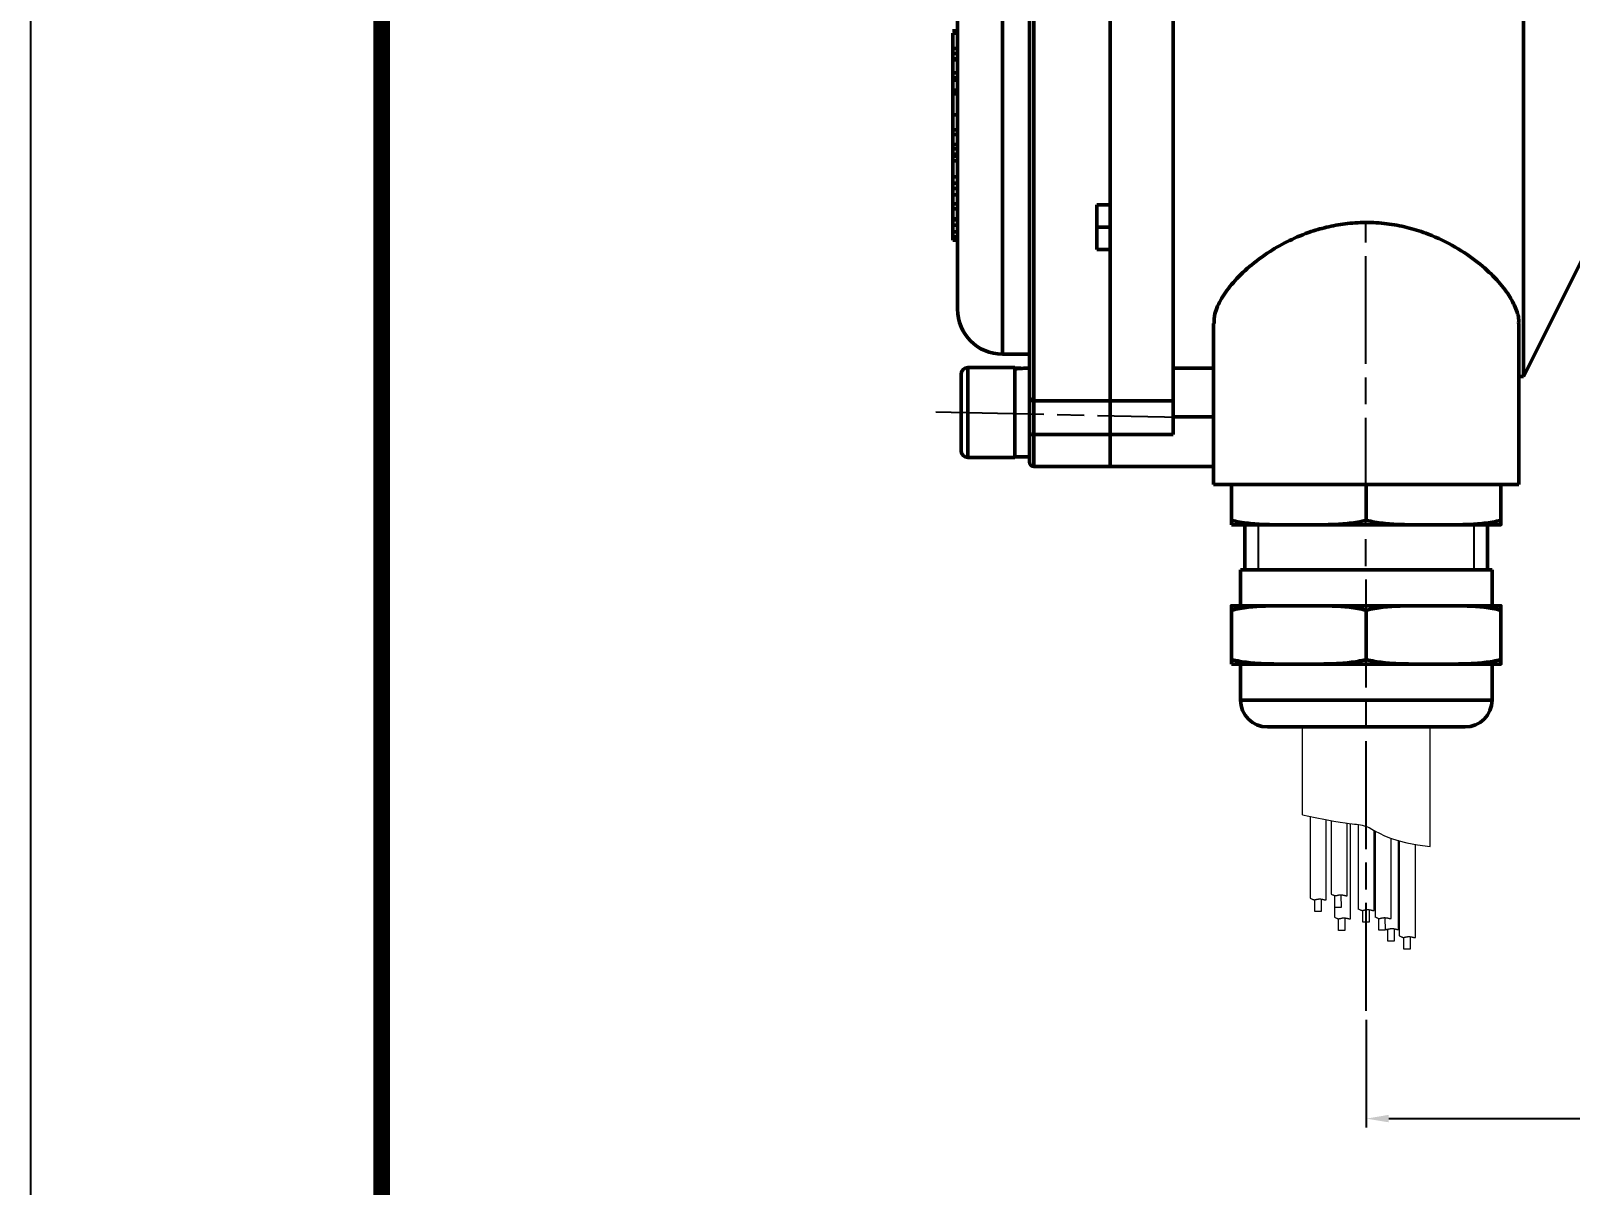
# Model space of a CAD drawing. Header units: millimetres. Extents: x 3338 to 4235, y 1659 to 2315.
# Drawn here: x 3338 to 3509.4, y 1920.4 to 2048.9 of the extents above; entities that cross this region are included whole.
import ezdxf

# ---------------------------------------------------------------- set-up
doc = ezdxf.new("R2010")
doc.units = ezdxf.units.MM
doc.linetypes.add('AM_ISO08W050', pattern=[18, 12, -1.5, 3, -1.5])
doc.linetypes.add('DIVIDE2', pattern=[15.875, 6.35, -3.175, 0, -3.175, 0, -3.175])
for name, color, linetype, lineweight in [('AM_5', 3, 'Continuous', 25), ('AM_7', 4, 'AM_ISO08W050', 25), ('AM_BOR', 7, 'Continuous', 50), ('双点划线', 6, 'DIVIDE2', 13)]:
    doc.layers.add(name, color=color, linetype=linetype, lineweight=lineweight)
doc.styles.add('工程字', font='gbenor.shx', dxfattribs={"width": 0.707, "bigfont": 'hztxt.shx'})
doc.dimstyles.new('AM_GB$0', dxfattribs={"dimtxt": 3.5, "dimasz": 2.5, "dimexe": 1, "dimexo": 1, "dimgap": 0.5, "dimtad": 1, "dimdsep": 46, "dimtxsty": '工程字', "dimcen": 0, "dimclrd": 256, "dimclre": 256, "dimclrt": 2, "dimadec": 0, "dimazin": 2, "dimtp": 0.1, "dimtm": 0.1, "dimtfac": 0.71, "dimtmove": 0, "dimatfit": 3, "dimfxl": 0, "dimlwd": -1, "dimlwe": -1, "dimarcsym": 0})

# ---------------------------------------------------------------- blocks, each defined once
blk = doc.blocks.new('*D1')
at = {"layer": 'AM_5', "transparency": 16777216}
for p, q in [((3605.18, 1953.64), (3605.18, 1926.84)), ((3486.68, 1938.84), (3486.68, 1926.84)), ((3489.18, 1927.84), (3602.68, 1927.84))]:
    blk.add_line(p, q, dxfattribs=at)
for points in [[(3489.18, 1928.26), (3489.18, 1927.43), (3486.68, 1927.84)], [(3602.68, 1928.26), (3602.68, 1927.43), (3605.18, 1927.84)]]:
    blk.add_solid(points, dxfattribs=at)
at = {"layer": 'Defpoints', "color": 0}
for p in [(3605.18, 1954.64), (3486.68, 1939.84), (3605.18, 1927.84)]:
    blk.add_point(p, dxfattribs=at)
at = {"layer": 'AM_5', "color": 2, "transparency": 16777216, "insert": (3545.93, 1930.84), "char_height": 5, "attachment_point": 5, "style": '工程字'}
blk.add_mtext('118.5', dxfattribs=at)

msp = doc.modelspace()

# ---------------------------------------------------------------- linework, layer by layer
msp.add_line((3338.028, 1658.846), (3338.028, 2315.096))
at = {"const_width": 1.875}
msp.add_lwpolyline([(4227.091, 2307.283), (3377.091, 2307.283), (3377.091, 1666.658), (4227.091, 1666.658)], close=True, dxfattribs=at)
at = {"layer": 'AM_5'}
for p, q in [((3474.651, 1993.931), (3474.651, 1988.931)), ((3498.651, 1993.931), (3498.651, 1988.931))]:
    msp.add_line(p, q, dxfattribs=at)
at = {"layer": 'AM_7'}
for p, q in [((3486.68, 1939.843), (3486.633, 2027.585)), ((3438.787, 2006.49), (3467.973, 2005.88))]:
    msp.add_line(p, q, dxfattribs=at)
at = {"layer": 'AM_BOR'}
for p, q in [((3441.18, 2017.931), (3441.18, 2132.931)), ((3504.18, 2010.431), (3504.18, 2073.491)), ((3446.18, 2070.431), (3446.18, 2012.931)), ((3449.18, 2008.221), (3449.18, 2065.096)), ((3449.68, 2065.02), (3449.68, 2007.727)), ((3458.18, 2029.533), (3458.18, 2065.02)), ((3458.18, 2065.02), (3458.18, 2007.727)), ((3465.18, 2065.02), (3465.18, 2007.727)), ((3440.617, 2048.909), (3441.18, 2048.909)), ((3440.68, 2048.646), (3441.18, 2048.646)), ((3440.68, 2046.944), (3441.18, 2046.944)), ((3440.68, 2046.944), (3440.68, 2046.402)), ((3440.68, 2046.402), (3441.18, 2046.402)), ((3440.68, 2046.402), (3440.68, 2045.8)), ((3440.68, 2045.8), (3441.18, 2045.8)), ((3440.68, 2045.8), (3440.68, 2045.68)), ((3440.68, 2045.68), (3441.18, 2045.68)), ((3440.68, 2045.68), (3440.68, 2044.243)), ((3440.68, 2044.243), (3441.18, 2044.243)), ((3440.68, 2044.243), (3440.68, 2043.665)), ((3440.68, 2043.665), (3441.18, 2043.665)), ((3440.68, 2043.665), (3440.68, 2043.412)), ((3440.68, 2043.412), (3441.18, 2043.412)), ((3440.68, 2043.412), (3440.68, 2042.309)), ((3440.68, 2041.567), (3440.617, 2041.567)), ((3440.68, 2042.309), (3441.18, 2042.309)), ((3440.68, 2042.309), (3440.68, 2041.887)), ((3440.68, 2041.887), (3441.18, 2041.887)), ((3440.68, 2041.887), (3440.68, 2039.567)), ((3440.68, 2039.567), (3441.18, 2039.567)), ((3440.68, 2039.567), (3440.68, 2037.887)), ((3440.68, 2037.887), (3441.18, 2037.887)), ((3440.68, 2037.887), (3440.68, 2037.38)), ((3440.617, 2036.464), (3440.68, 2036.464)), ((3440.68, 2037.38), (3441.18, 2037.38)), ((3440.68, 2037.38), (3440.68, 2036.246)), ((3440.68, 2036.246), (3441.18, 2036.246)), ((3440.68, 2036.246), (3440.68, 2035.781)), ((3440.68, 2035.781), (3441.18, 2035.781)), ((3440.68, 2035.781), (3440.68, 2035.199)), ((3440.617, 2034.948), (3440.68, 2034.948)), ((3440.68, 2035.199), (3441.18, 2035.199)), ((3440.68, 2035.199), (3440.68, 2034.95)), ((3440.68, 2034.95), (3441.18, 2034.95)), ((3440.68, 2034.95), (3440.68, 2034.446)), ((3440.68, 2034.446), (3441.18, 2034.446)), ((3440.68, 2034.446), (3440.68, 2032.67)), ((3440.68, 2032.67), (3441.18, 2032.67)), ((3440.68, 2032.67), (3440.68, 2031.952)), ((3440.68, 2031.952), (3441.18, 2031.952)), ((3440.68, 2031.952), (3440.68, 2031.38)), ((3440.68, 2031.38), (3441.18, 2031.38)), ((3440.68, 2031.38), (3440.68, 2030.65)), ((3440.68, 2030.65), (3441.18, 2030.65)), ((3440.68, 2030.65), (3440.68, 2029.658)), ((3440.68, 2029.658), (3441.18, 2029.658)), ((3440.68, 2029.658), (3440.68, 2029.086)), ((3440.68, 2029.086), (3441.18, 2029.086)), ((3440.68, 2029.086), (3440.68, 2027.992)), ((3456.68, 2029.533), (3458.18, 2029.533)), ((3456.68, 2029.533), (3456.68, 2024.583)), ((3440.68, 2027.992), (3441.18, 2027.992)), ((3440.68, 2027.992), (3440.68, 2027.891)), ((3440.68, 2027.891), (3441.18, 2027.891)), ((3440.68, 2027.891), (3440.68, 2027.301)), ((3440.68, 2027.301), (3441.18, 2027.301)), ((3440.68, 2027.301), (3440.68, 2026.549)), ((3440.68, 2026.549), (3441.18, 2026.549)), ((3440.68, 2026.549), (3440.68, 2025.991)), ((3440.68, 2025.991), (3441.18, 2025.991)), ((3440.68, 2025.991), (3440.68, 2025.907)), ((3440.68, 2025.907), (3441.18, 2025.907)), ((3440.68, 2025.907), (3440.68, 2025.633)), ((3440.68, 2025.633), (3441.18, 2025.633)), ((3456.68, 2027.061), (3458.18, 2027.061)), ((3456.68, 2024.583), (3458.18, 2024.583)), ((3458.18, 2007.727), (3458.18, 2024.583)), ((3504.18, 2010.431), (3511.18, 2024.431)), ((3469.68, 2016.328), (3469.68, 1998.431)), ((3503.68, 1998.431), (3503.68, 2016.322)), ((3446.18, 2012.931), (3449.18, 2012.931)), ((3441.58, 2002.181), (3441.58, 2010.681)), ((3447.58, 2011.431), (3442.33, 2011.431)), ((3442.33, 2011.431), (3442.33, 2001.431)), ((3447.58, 2011.431), (3447.58, 2001.431)), ((3465.18, 2011.36), (3469.68, 2011.36)), ((3503.68, 2010.431), (3504.18, 2010.431)), ((3449.18, 2004.175), (3449.18, 2008.221)), ((3449.68, 2007.727), (3458.18, 2007.727)), ((3449.68, 2007.727), (3449.68, 2003.97)), ((3458.18, 2003.97), (3458.18, 2007.727)), ((3458.18, 2007.727), (3465.18, 2007.727)), ((3465.18, 2007.727), (3465.18, 2003.97)), ((3469.68, 2005.939), (3465.18, 2005.939)), ((3449.18, 2000.931), (3449.18, 2004.175)), ((3449.68, 2003.97), (3458.18, 2003.97)), ((3449.68, 2003.97), (3449.68, 2000.431)), ((3458.18, 2000.431), (3458.18, 2003.97)), ((3465.18, 2003.97), (3458.18, 2003.97)), ((3447.58, 2001.491), (3449.18, 2001.491)), ((3442.33, 2001.431), (3447.58, 2001.431)), ((3449.68, 2000.431), (3458.18, 2000.431)), ((3458.18, 2000.431), (3469.68, 2000.431)), ((3469.68, 1998.431), (3486.68, 1998.431)), ((3486.68, 1998.431), (3471.68, 1998.431)), ((3471.68, 1994.444), (3471.68, 1998.431)), ((3486.68, 1998.431), (3503.68, 1998.431)), ((3486.68, 1994.444), (3486.68, 1998.431)), ((3501.68, 1998.431), (3486.68, 1998.431)), ((3501.68, 1994.444), (3501.68, 1998.431)), ((3471.68, 1993.931), (3479.18, 1993.931)), ((3473.18, 1993.931), (3473.18, 1988.931)), ((3479.18, 1993.931), (3494.18, 1993.931)), ((3494.18, 1993.931), (3501.68, 1993.931)), ((3500.18, 1988.931), (3500.18, 1993.931)), ((3472.68, 1988.931), (3472.68, 1984.931)), ((3486.68, 1988.931), (3472.68, 1988.931)), ((3500.68, 1988.931), (3486.68, 1988.931)), ((3500.68, 1984.931), (3500.68, 1988.931)), ((3471.68, 1984.931), (3479.18, 1984.931)), ((3471.68, 1978.944), (3471.68, 1984.419)), ((3479.18, 1984.931), (3494.18, 1984.931)), ((3486.68, 1978.944), (3486.68, 1984.419)), ((3494.18, 1984.931), (3501.68, 1984.931)), ((3501.68, 1978.944), (3501.68, 1984.419)), ((3471.68, 1978.431), (3479.18, 1978.431)), ((3472.68, 1978.431), (3472.68, 1974.431)), ((3479.18, 1978.431), (3494.18, 1978.431)), ((3494.18, 1978.431), (3501.68, 1978.431)), ((3500.68, 1974.431), (3500.68, 1978.431)), ((3472.68, 1974.431), (3486.68, 1974.431)), ((3486.68, 1974.431), (3500.68, 1974.431)), ((3486.68, 1971.431), (3475.68, 1971.431)), ((3497.68, 1971.431), (3486.68, 1971.431))]:
    msp.add_line(p, q, dxfattribs=at)
at = {"layer": 'AM_BOR', "flags": 128}
msp.add_lwpolyline([(3449.18, 2004.175), (3449.19, 2004.135), (3449.218, 2004.096), (3449.264, 2004.061), (3449.326, 2004.03), (3449.402, 2004.004), (3449.489, 2003.985), (3449.582, 2003.974), (3449.68, 2003.97)], dxfattribs=at)
at = {"layer": 'AM_BOR'}
for centre, radius, start, end in [((3446.18, 2017.931), 5, 180, 270), ((3442.33, 2010.681), 0.75, 90, 180), ((3449.677, 2008.224), 0.497, 180.33682, 270.33375), ((3442.33, 2002.181), 0.75, 180, 270), ((3449.68, 2000.931), 0.5, 180, 270), ((3475.68, 1974.431), 3, 180, 270), ((3497.68, 1974.431), 3, 270, 0)]:
    msp.add_arc(centre, radius, start, end, dxfattribs=at)
for centre, start_param, end_param in [((3449.18, 2006.431), 1.5707963, 1.7588997), ((3447.58, 2006.431), 1.4771615, 1.5707963)]:
    msp.add_ellipse(centre, major_axis=(8.556, 0), ratio=0.5773503, start_param=start_param, end_param=end_param, dxfattribs=at)
for points, knots in [([(3440.68, 2048.646), (3440.68, 2048.528), (3440.68, 2048.292), (3440.68, 2047.815), (3440.68, 2047.346), (3440.68, 2047.078), (3440.68, 2046.944)], [0, 0, 0, 0, 0.2803641, 0.5592059, 0.779742, 1, 1, 1, 1]), ([(3503.632, 2016.322), (3503.645, 2016.46), (3503.697, 2017.027), (3503.314, 2018.157), (3502.465, 2019.727), (3501.078, 2021.422), (3499.137, 2023.193), (3496.661, 2024.891), (3494.022, 2026.179), (3491.495, 2026.999), (3489.254, 2027.458), (3486.919, 2027.632), (3484.643, 2027.521), (3482.505, 2027.15), (3480.309, 2026.527), (3478.079, 2025.596), (3475.739, 2024.273), (3473.609, 2022.684), (3471.794, 2020.894), (3470.51, 2019.118), (3469.764, 2017.555), (3469.754, 2016.689), (3469.75, 2016.328)], [0, 0, 0, 0, 0.0175908, 0.0719041, 0.1262384, 0.1869389, 0.2476329, 0.3120253, 0.3762898, 0.4161157, 0.4559049, 0.4959394, 0.535971, 0.5723446, 0.6087432, 0.6580646, 0.7074458, 0.7692569, 0.8311008, 0.893401, 0.9556754, 1, 1, 1, 1]), ([(3471.68, 1994.444), (3472.299, 1994.278), (3472.92, 1994.172), (3474.167, 1994.027), (3474.792, 1993.988), (3476.045, 1993.943), (3476.671, 1993.936), (3477.925, 1993.931), (3478.553, 1993.931), (3479.18, 1993.931)], [0, 0, 0, 0, 0.25, 0.25, 0.5, 0.5, 0.75, 0.75, 1, 1, 1, 1]), ([(3471.68, 1993.931), (3471.68, 1993.931), (3471.68, 1993.931), (3471.68, 1993.936), (3471.68, 1993.943), (3471.68, 1993.988), (3471.68, 1994.027), (3471.68, 1994.136), (3471.68, 1994.181), (3471.68, 1994.294), (3471.68, 1994.362), (3471.68, 1994.444)], [0, 0, 0, 0, 0.25, 0.25, 0.5, 0.5, 0.75, 0.75, 0.875, 0.875, 1, 1, 1, 1]), ([(3479.18, 1993.931), (3479.807, 1993.931), (3480.434, 1993.931), (3481.688, 1993.936), (3482.315, 1993.943), (3483.567, 1993.988), (3484.192, 1994.027), (3485.439, 1994.172), (3486.061, 1994.278), (3486.68, 1994.444)], [0, 0, 0, 0, 0.25, 0.25, 0.5, 0.5, 0.75, 0.75, 1, 1, 1, 1]), ([(3486.68, 1994.444), (3487.299, 1994.278), (3487.92, 1994.172), (3489.167, 1994.027), (3489.792, 1993.988), (3491.045, 1993.943), (3491.671, 1993.936), (3492.925, 1993.931), (3493.553, 1993.931), (3494.18, 1993.931)], [0, 0, 0, 0, 0.25, 0.25, 0.5, 0.5, 0.75, 0.75, 1, 1, 1, 1]), ([(3494.18, 1993.931), (3494.807, 1993.931), (3495.434, 1993.931), (3496.688, 1993.936), (3497.315, 1993.943), (3498.567, 1993.988), (3499.192, 1994.027), (3500.439, 1994.172), (3501.061, 1994.278), (3501.68, 1994.444)], [0, 0, 0, 0, 0.25, 0.25, 0.5, 0.5, 0.75, 0.75, 1, 1, 1, 1]), ([(3501.68, 1994.444), (3501.68, 1994.28), (3501.68, 1994.173), (3501.68, 1994.028), (3501.68, 1993.989), (3501.68, 1993.943), (3501.68, 1993.937), (3501.68, 1993.932), (3501.68, 1993.932), (3501.68, 1993.931), (3501.68, 1993.931), (3501.68, 1993.931), (3501.68, 1993.931), (3501.68, 1993.931)], [0, 0, 0, 0, 0.25, 0.25, 0.5, 0.5, 0.75, 0.75, 0.875, 0.875, 0.9375, 0.9375, 1, 1, 1, 1]), ([(3479.18, 1984.931), (3478.553, 1984.931), (3477.926, 1984.932), (3476.671, 1984.926), (3476.045, 1984.919), (3474.793, 1984.874), (3474.167, 1984.836), (3472.92, 1984.691), (3472.299, 1984.585), (3471.68, 1984.419)], [0, 0, 0, 0, 0.25, 0.25, 0.5, 0.5, 0.75, 0.75, 1, 1, 1, 1]), ([(3471.68, 1984.419), (3471.68, 1984.583), (3471.68, 1984.689), (3471.68, 1984.835), (3471.68, 1984.874), (3471.68, 1984.919), (3471.68, 1984.926), (3471.68, 1984.931), (3471.68, 1984.931), (3471.68, 1984.931), (3471.68, 1984.931), (3471.68, 1984.931), (3471.68, 1984.931), (3471.68, 1984.931)], [0, 0, 0, 0, 0.25, 0.25, 0.5, 0.5, 0.75, 0.75, 0.875, 0.875, 0.9375, 0.9375, 1, 1, 1, 1]), ([(3486.68, 1984.419), (3486.061, 1984.585), (3485.44, 1984.691), (3484.193, 1984.836), (3483.567, 1984.874), (3482.315, 1984.919), (3481.688, 1984.926), (3480.434, 1984.932), (3479.807, 1984.931), (3479.18, 1984.931)], [0, 0, 0, 0, 0.25, 0.25, 0.5, 0.5, 0.75, 0.75, 1, 1, 1, 1]), ([(3494.18, 1984.931), (3493.553, 1984.931), (3492.926, 1984.932), (3491.671, 1984.926), (3491.045, 1984.919), (3489.793, 1984.874), (3489.167, 1984.836), (3487.92, 1984.691), (3487.299, 1984.585), (3486.68, 1984.419)], [0, 0, 0, 0, 0.25, 0.25, 0.5, 0.5, 0.75, 0.75, 1, 1, 1, 1]), ([(3501.68, 1984.419), (3501.061, 1984.585), (3500.44, 1984.691), (3499.193, 1984.836), (3498.567, 1984.874), (3497.315, 1984.919), (3496.688, 1984.926), (3495.434, 1984.932), (3494.807, 1984.931), (3494.18, 1984.931)], [0, 0, 0, 0, 0.25, 0.25, 0.5, 0.5, 0.75, 0.75, 1, 1, 1, 1]), ([(3501.68, 1984.931), (3501.68, 1984.931), (3501.68, 1984.932), (3501.68, 1984.926), (3501.68, 1984.919), (3501.68, 1984.874), (3501.68, 1984.836), (3501.68, 1984.727), (3501.68, 1984.682), (3501.68, 1984.569), (3501.68, 1984.501), (3501.68, 1984.419)], [0, 0, 0, 0, 0.25, 0.25, 0.5, 0.5, 0.75, 0.75, 0.875, 0.875, 1, 1, 1, 1]), ([(3471.68, 1978.944), (3472.299, 1978.778), (3472.92, 1978.672), (3474.167, 1978.527), (3474.792, 1978.488), (3476.045, 1978.443), (3476.671, 1978.436), (3477.925, 1978.431), (3478.553, 1978.431), (3479.18, 1978.431)], [0, 0, 0, 0, 0.25, 0.25, 0.5, 0.5, 0.75, 0.75, 1, 1, 1, 1]), ([(3471.68, 1978.431), (3471.68, 1978.431), (3471.68, 1978.431), (3471.68, 1978.436), (3471.68, 1978.443), (3471.68, 1978.488), (3471.68, 1978.527), (3471.68, 1978.636), (3471.68, 1978.681), (3471.68, 1978.794), (3471.68, 1978.862), (3471.68, 1978.944)], [0, 0, 0, 0, 0.25, 0.25, 0.5, 0.5, 0.75, 0.75, 0.875, 0.875, 1, 1, 1, 1]), ([(3479.18, 1978.431), (3479.807, 1978.431), (3480.434, 1978.431), (3481.688, 1978.436), (3482.315, 1978.443), (3483.567, 1978.488), (3484.192, 1978.527), (3485.439, 1978.672), (3486.061, 1978.778), (3486.68, 1978.944)], [0, 0, 0, 0, 0.25, 0.25, 0.5, 0.5, 0.75, 0.75, 1, 1, 1, 1]), ([(3486.68, 1978.944), (3487.299, 1978.778), (3487.92, 1978.672), (3489.167, 1978.527), (3489.792, 1978.488), (3491.045, 1978.443), (3491.671, 1978.436), (3492.925, 1978.431), (3493.553, 1978.431), (3494.18, 1978.431)], [0, 0, 0, 0, 0.25, 0.25, 0.5, 0.5, 0.75, 0.75, 1, 1, 1, 1]), ([(3494.18, 1978.431), (3494.807, 1978.431), (3495.434, 1978.431), (3496.688, 1978.436), (3497.315, 1978.443), (3498.567, 1978.488), (3499.192, 1978.527), (3500.439, 1978.672), (3501.061, 1978.778), (3501.68, 1978.944)], [0, 0, 0, 0, 0.25, 0.25, 0.5, 0.5, 0.75, 0.75, 1, 1, 1, 1]), ([(3501.68, 1978.944), (3501.68, 1978.78), (3501.68, 1978.673), (3501.68, 1978.528), (3501.68, 1978.489), (3501.68, 1978.443), (3501.68, 1978.437), (3501.68, 1978.432), (3501.68, 1978.432), (3501.68, 1978.431), (3501.68, 1978.431), (3501.68, 1978.431), (3501.68, 1978.431), (3501.68, 1978.431)], [0, 0, 0, 0, 0.25, 0.25, 0.5, 0.5, 0.75, 0.75, 0.875, 0.875, 0.9375, 0.9375, 1, 1, 1, 1])]:
    msp.add_open_spline(points, degree=3, knots=knots, dxfattribs=at)
at = {"layer": '双点划线', "linetype": 'DIVIDE2', "ltscale": 4}
for p, q in [((3479.58, 1961.638), (3479.58, 1971.431)), ((3493.78, 1958.121), (3493.78, 1971.431)), ((3480.44, 1961.468), (3480.44, 1952.364)), ((3482.232, 1952.201), (3482.232, 1961.092)), ((3482.775, 1961.021), (3482.775, 1952.821)), ((3484.525, 1960.726), (3484.525, 1952.645)), ((3484.936, 1950.091), (3484.936, 1960.671)), ((3485.784, 1960.585), (3485.784, 1951.132)), ((3487.576, 1951.018), (3487.576, 1959.908)), ((3487.657, 1959.863), (3487.657, 1950.236)), ((3489.45, 1950.121), (3489.45, 1959.011)), ((3490.28, 1948.907), (3490.28, 1958.815)), ((3490.361, 1958.741), (3490.361, 1948.173)), ((3492.154, 1948.01), (3492.154, 1958.345)), ((3483.144, 1952.669), (3483.144, 1950.254))]:
    msp.add_line(p, q, dxfattribs=at)
at = {"layer": '双点划线'}
for p, q in [((3480.967, 1950.897), (3480.967, 1952.206)), ((3481.666, 1952.28), (3481.68, 1950.897)), ((3483.171, 1951.336), (3483.171, 1952.645)), ((3483.87, 1952.718), (3483.884, 1951.336)), ((3481.68, 1950.897), (3480.967, 1950.897)), ((3483.884, 1951.336), (3483.171, 1951.336)), ((3483.602, 1948.779), (3483.602, 1950.088)), ((3484.302, 1950.162), (3484.315, 1948.779)), ((3486.293, 1949.712), (3486.293, 1951.021)), ((3486.992, 1951.094), (3487.006, 1949.712)), ((3488.068, 1948.802), (3488.068, 1950.11)), ((3488.768, 1950.184), (3488.781, 1948.802)), ((3484.315, 1948.779), (3483.602, 1948.779)), ((3487.006, 1949.712), (3486.293, 1949.712)), ((3488.781, 1948.802), (3488.068, 1948.802)), ((3489.09, 1947.607), (3489.09, 1948.916)), ((3489.789, 1948.989), (3489.803, 1947.607)), ((3489.803, 1947.607), (3489.09, 1947.607)), ((3490.87, 1946.705), (3490.87, 1948.013)), ((3491.583, 1946.705), (3490.87, 1946.705)), ((3491.57, 1948.087), (3491.583, 1946.705))]:
    msp.add_line(p, q, dxfattribs=at)
at = {"layer": '双点划线', "linetype": 'DIVIDE2'}
msp.add_lwpolyline([(3479.58, 1961.638), (3481.002, 1961.357), (3482.156, 1961.136), (3483.076, 1960.966), (3483.796, 1960.84), (3484.352, 1960.751), (3484.777, 1960.69), (3485.105, 1960.651), (3485.371, 1960.624), (3485.605, 1960.603), (3485.821, 1960.582), (3486.029, 1960.552), (3486.24, 1960.509), (3486.464, 1960.444), (3486.71, 1960.352), (3486.989, 1960.225), (3487.311, 1960.058), (3487.688, 1959.846), (3488.142, 1959.6), (3488.696, 1959.332), (3489.373, 1959.055), (3490.197, 1958.783), (3491.19, 1958.528), (3492.377, 1958.303), (3493.78, 1958.121)], dxfattribs=at)
at = {"layer": '双点划线', "linetype": 'DIVIDE2', "ltscale": 4}
for points in [[(3480.44, 1952.364), (3480.527, 1952.332), (3480.598, 1952.303), (3480.657, 1952.278), (3480.705, 1952.256), (3480.744, 1952.238), (3480.778, 1952.223), (3480.808, 1952.212), (3480.838, 1952.204), (3480.869, 1952.201), (3480.901, 1952.2), (3480.933, 1952.202), (3480.967, 1952.206), (3481, 1952.212), (3481.034, 1952.219), (3481.067, 1952.227), (3481.099, 1952.235), (3481.13, 1952.242), (3481.161, 1952.25), (3481.191, 1952.257), (3481.221, 1952.263), (3481.251, 1952.269), (3481.283, 1952.274), (3481.315, 1952.279), (3481.349, 1952.283), (3481.385, 1952.286), (3481.423, 1952.288), (3481.462, 1952.289), (3481.502, 1952.289), (3481.543, 1952.288), (3481.584, 1952.287), (3481.625, 1952.284), (3481.666, 1952.28), (3481.707, 1952.275), (3481.746, 1952.269), (3481.786, 1952.262), (3481.825, 1952.254), (3481.863, 1952.246), (3481.9, 1952.237), (3481.937, 1952.228), (3481.974, 1952.218), (3482.01, 1952.208), (3482.045, 1952.2), (3482.079, 1952.192), (3482.112, 1952.187), (3482.144, 1952.184), (3482.175, 1952.185), (3482.204, 1952.191), (3482.232, 1952.201)], [(3482.775, 1952.821), (3482.862, 1952.789), (3482.934, 1952.76), (3482.992, 1952.735), (3483.04, 1952.713), (3483.08, 1952.695), (3483.113, 1952.68), (3483.144, 1952.669), (3483.174, 1952.661), (3483.204, 1952.657), (3483.236, 1952.657), (3483.269, 1952.659), (3483.302, 1952.663), (3483.336, 1952.669), (3483.369, 1952.676), (3483.402, 1952.683), (3483.435, 1952.691), (3483.466, 1952.699), (3483.496, 1952.706), (3483.526, 1952.713), (3483.556, 1952.72), (3483.587, 1952.726), (3483.618, 1952.731), (3483.651, 1952.736), (3483.685, 1952.74), (3483.721, 1952.743), (3483.759, 1952.745), (3483.798, 1952.746), (3483.838, 1952.746), (3483.878, 1952.745), (3483.92, 1952.743), (3483.961, 1952.74), (3484.002, 1952.737), (3484.042, 1952.731), (3484.082, 1952.725), (3484.121, 1952.718), (3484.16, 1952.711), (3484.198, 1952.702), (3484.236, 1952.694), (3484.273, 1952.684), (3484.309, 1952.675), (3484.345, 1952.665), (3484.38, 1952.656), (3484.415, 1952.649), (3484.448, 1952.643), (3484.48, 1952.641), (3484.511, 1952.642), (3484.54, 1952.647), (3484.567, 1952.658)], [(3483.144, 1950.254), (3483.231, 1950.221), (3483.302, 1950.193), (3483.361, 1950.167), (3483.409, 1950.145), (3483.448, 1950.127), (3483.482, 1950.112), (3483.512, 1950.101), (3483.542, 1950.094), (3483.573, 1950.09), (3483.605, 1950.089), (3483.637, 1950.091), (3483.671, 1950.095), (3483.704, 1950.101), (3483.738, 1950.108), (3483.771, 1950.116), (3483.803, 1950.124), (3483.834, 1950.132), (3483.865, 1950.139), (3483.895, 1950.146), (3483.925, 1950.153), (3483.955, 1950.158), (3483.987, 1950.164), (3484.019, 1950.168), (3484.053, 1950.172), (3484.089, 1950.175), (3484.127, 1950.177), (3484.166, 1950.178), (3484.206, 1950.179), (3484.247, 1950.178), (3484.288, 1950.176), (3484.329, 1950.173), (3484.37, 1950.169), (3484.411, 1950.164), (3484.45, 1950.158), (3484.49, 1950.151), (3484.529, 1950.143), (3484.567, 1950.135), (3484.604, 1950.126), (3484.641, 1950.117), (3484.678, 1950.107), (3484.714, 1950.098), (3484.749, 1950.089), (3484.783, 1950.081), (3484.816, 1950.076), (3484.848, 1950.073), (3484.879, 1950.075), (3484.908, 1950.08), (3484.936, 1950.091)], [(3485.784, 1951.18), (3485.871, 1951.148), (3485.942, 1951.119), (3486.001, 1951.094), (3486.049, 1951.072), (3486.088, 1951.054), (3486.122, 1951.039), (3486.153, 1951.028), (3486.182, 1951.021), (3486.213, 1951.017), (3486.245, 1951.016), (3486.278, 1951.018), (3486.311, 1951.022), (3486.345, 1951.028), (3486.378, 1951.035), (3486.411, 1951.043), (3486.443, 1951.051), (3486.474, 1951.059), (3486.505, 1951.066), (3486.535, 1951.073), (3486.565, 1951.079), (3486.595, 1951.085), (3486.627, 1951.091), (3486.659, 1951.095), (3486.694, 1951.099), (3486.73, 1951.102), (3486.767, 1951.104), (3486.806, 1951.105), (3486.846, 1951.105), (3486.887, 1951.105), (3486.928, 1951.103), (3486.969, 1951.1), (3487.01, 1951.096), (3487.051, 1951.091), (3487.091, 1951.085), (3487.13, 1951.078), (3487.169, 1951.07), (3487.207, 1951.062), (3487.244, 1951.053), (3487.282, 1951.044), (3487.318, 1951.034), (3487.354, 1951.025), (3487.389, 1951.016), (3487.423, 1951.008), (3487.457, 1951.003), (3487.489, 1951), (3487.519, 1951.001), (3487.549, 1951.007), (3487.576, 1951.018)], [(3487.657, 1950.284), (3487.744, 1950.252), (3487.816, 1950.223), (3487.874, 1950.198), (3487.922, 1950.176), (3487.962, 1950.157), (3487.996, 1950.143), (3488.026, 1950.132), (3488.056, 1950.124), (3488.086, 1950.12), (3488.118, 1950.119), (3488.151, 1950.121), (3488.184, 1950.126), (3488.218, 1950.131), (3488.251, 1950.138), (3488.284, 1950.146), (3488.317, 1950.154), (3488.348, 1950.162), (3488.378, 1950.169), (3488.408, 1950.176), (3488.438, 1950.183), (3488.469, 1950.189), (3488.5, 1950.194), (3488.533, 1950.199), (3488.567, 1950.202), (3488.603, 1950.205), (3488.641, 1950.207), (3488.68, 1950.209), (3488.72, 1950.209), (3488.76, 1950.208), (3488.802, 1950.206), (3488.843, 1950.203), (3488.884, 1950.199), (3488.924, 1950.194), (3488.964, 1950.188), (3489.003, 1950.181), (3489.042, 1950.174), (3489.08, 1950.165), (3489.118, 1950.156), (3489.155, 1950.147), (3489.191, 1950.138), (3489.227, 1950.128), (3489.263, 1950.119), (3489.297, 1950.112), (3489.33, 1950.106), (3489.362, 1950.104), (3489.393, 1950.105), (3489.422, 1950.11), (3489.45, 1950.121)], [(3488.78, 1948.949), (3488.792, 1948.943), (3488.826, 1948.929), (3488.857, 1948.917), (3488.886, 1948.91), (3488.917, 1948.906), (3488.949, 1948.905), (3488.982, 1948.907), (3489.015, 1948.911), (3489.049, 1948.917), (3489.082, 1948.924), (3489.115, 1948.932), (3489.147, 1948.94), (3489.178, 1948.948), (3489.209, 1948.955), (3489.239, 1948.962), (3489.269, 1948.969), (3489.299, 1948.975), (3489.331, 1948.98), (3489.363, 1948.985), (3489.398, 1948.988), (3489.434, 1948.991), (3489.471, 1948.993), (3489.51, 1948.995), (3489.55, 1948.995), (3489.591, 1948.994), (3489.632, 1948.992), (3489.673, 1948.989), (3489.714, 1948.985), (3489.755, 1948.98), (3489.795, 1948.974), (3489.834, 1948.967), (3489.873, 1948.96), (3489.911, 1948.951), (3489.948, 1948.942), (3489.986, 1948.933), (3490.022, 1948.924), (3490.058, 1948.914), (3490.093, 1948.905), (3490.127, 1948.898), (3490.161, 1948.892), (3490.193, 1948.89), (3490.223, 1948.891), (3490.253, 1948.896), (3490.28, 1948.907)], [(3490.361, 1948.173), (3490.448, 1948.141), (3490.52, 1948.112), (3490.578, 1948.087), (3490.626, 1948.065), (3490.666, 1948.047), (3490.7, 1948.032), (3490.73, 1948.021), (3490.76, 1948.013), (3490.79, 1948.01), (3490.822, 1948.009), (3490.855, 1948.011), (3490.888, 1948.015), (3490.922, 1948.021), (3490.955, 1948.028), (3490.988, 1948.036), (3491.021, 1948.044), (3491.052, 1948.051), (3491.082, 1948.059), (3491.112, 1948.066), (3491.142, 1948.072), (3491.173, 1948.078), (3491.204, 1948.083), (3491.237, 1948.088), (3491.271, 1948.092), (3491.307, 1948.095), (3491.345, 1948.097), (3491.384, 1948.098), (3491.424, 1948.098), (3491.464, 1948.097), (3491.506, 1948.096), (3491.547, 1948.093), (3491.588, 1948.089), (3491.628, 1948.084), (3491.668, 1948.078), (3491.707, 1948.071), (3491.746, 1948.063), (3491.784, 1948.055), (3491.822, 1948.046), (3491.859, 1948.037), (3491.895, 1948.027), (3491.931, 1948.017), (3491.967, 1948.009), (3492.001, 1948.001), (3492.034, 1947.996), (3492.066, 1947.993), (3492.097, 1947.994), (3492.126, 1948), (3492.154, 1948.01)]]:
    msp.add_lwpolyline(points, dxfattribs=at)

# ---------------------------------------------------------------- dimensions: what is measured, and where the dimension line sits
at = {"layer": 'AM_5'}
dim = msp.add_linear_dim(base=(3605.18, 1927.843), p1=(3486.68, 1939.843), p2=(3605.18, 1954.637), dimstyle='AM_GB$0', override={"dimtxt": 5}, dxfattribs=at)
dim.commit()
dim.dimension.update_dxf_attribs({"geometry": '*D1', "text_midpoint": (3545.93, 1930.843)})

doc.saveas('drawing.dxf')
